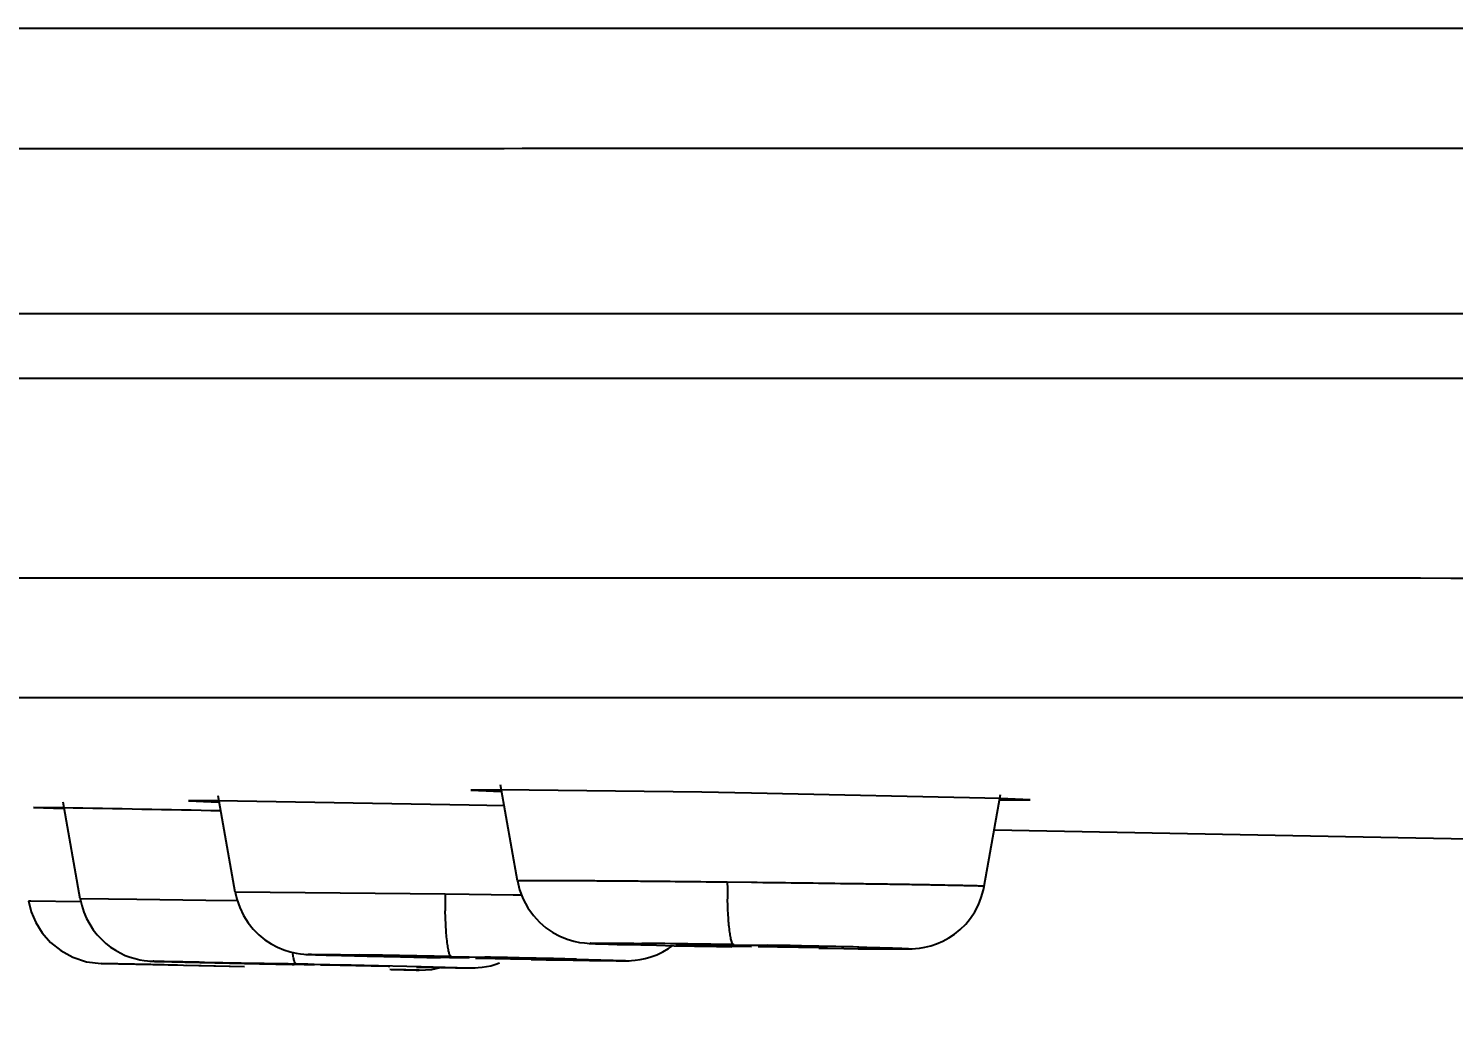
# Model space of a CAD drawing. Header units: millimetres. Extents: x 1236 to 1656, y -100 to 494.
# Drawn here: x 1480.029 to 1481.915, y 390.481 to 391.792 of the extents above; entities that cross this region are included whole.
import ezdxf

# ---------------------------------------------------------------- set-up
doc = ezdxf.new("R2010")
doc.units = ezdxf.units.MM
doc.header["$LTSCALE"] = 0.1
doc.layers.add('DIM', color=3, linetype='Continuous')
doc.styles.get("Standard").update_dxf_attribs({"font": 'arial.ttf'})
doc.dimstyles.new('ISO-25', dxfattribs={"dimtxt": 2.5, "dimasz": 2.5, "dimexe": 1.25, "dimexo": 0.625, "dimtad": 1, "dimlfac": 5, "dimtxsty": 'Standard', "dimcen": 2.5, "dimadec": 0, "dimazin": 0, "dimtfac": 1, "dimtmove": 0, "dimatfit": 3, "dimfxl": 0, "dimarcsym": 0})

# ---------------------------------------------------------------- blocks, each defined once
blk = doc.blocks.new('*D43')
at = {"layer": 'Defpoints', "color": 0}
for p in [(1473.7001, 391.7872), (1513.1783, 391.7885), (1513.1783, 382.0926)]:
    blk.add_point(p, dxfattribs=at)
at = {"layer": 'DIM', "color": 0, "lineweight": -2}
for p, q in [((1473.7001, 391.1622), (1473.7001, 380.8426)), ((1513.1783, 391.1635), (1513.1783, 380.8426)), ((1476.2001, 382.0926), (1510.6783, 382.0926))]:
    blk.add_line(p, q, dxfattribs=at)
at = {"layer": 'DIM', "color": 0}
for points in [[(1476.2001, 382.5093), (1476.2001, 381.676), (1473.7001, 382.0926)], [(1510.6783, 382.5093), (1510.6783, 381.676), (1513.1783, 382.0926)]]:
    blk.add_solid(points, dxfattribs=at)
at = {"layer": 'DIM', "color": 0, "insert": (1493.4392, 383.9941), "char_height": 2.5, "attachment_point": 5}
blk.add_mtext('197', dxfattribs=at)

msp = doc.modelspace()

# ---------------------------------------------------------------- linework, layer by layer
for p, q in [((1491.2116, 391.7923), (1477.2031, 391.7923)), ((1491.2039, 391.4147), (1479.9233, 391.4147)), ((1474.1245, 391.3297), (1512.7541, 391.3297)), ((1481.871, 391.0646), (1479.935, 391.0649)), ((1481.9114, 391.0645), (1481.871, 391.0646)), ((1482.1825, 391.0645), (1481.9114, 391.0645)), ((1479.8504, 390.907), (1480.2378, 390.907)), ((1480.2378, 390.907), (1480.3063, 390.907)), ((1480.3063, 390.907), (1480.3382, 390.907)), ((1480.3382, 390.907), (1480.4072, 390.907)), ((1480.4072, 390.907), (1480.4163, 390.907)), ((1480.4163, 390.907), (1480.4387, 390.9069)), ((1480.4387, 390.9069), (1480.5065, 390.9069)), ((1480.5065, 390.9069), (1480.6112, 390.9069)), ((1480.6112, 390.9069), (1480.7062, 390.9069)), ((1480.7062, 390.9069), (1480.7469, 390.9069)), ((1480.7469, 390.9069), (1480.7751, 390.9069)), ((1480.7751, 390.9069), (1480.8021, 390.9069)), ((1480.8021, 390.9069), (1481.9147, 390.9067)), ((1481.9147, 390.9067), (1481.9735, 390.9067)), ((1480.3027, 390.6494), (1480.2802, 390.7769)), ((1480.6539, 390.7848), (1480.6145, 390.7844)), ((1480.6145, 390.7844), (1480.6546, 390.7825)), ((1480.6763, 390.6641), (1480.6539, 390.7913)), ((1480.9204, 390.7815), (1480.6539, 390.7848)), ((1480.9858, 390.7804), (1480.9204, 390.7815)), ((1481.3155, 390.7734), (1480.9858, 390.7804)), ((1481.294, 390.657), (1481.3154, 390.7786)), ((1480.0753, 390.7607), (1480.0358, 390.7612)), ((1480.0358, 390.7612), (1480.0755, 390.76)), ((1480.0977, 390.6404), (1480.0752, 390.7682)), ((1480.2803, 390.7699), (1480.2409, 390.77)), ((1480.2409, 390.77), (1480.2808, 390.7684)), ((1480.6123, 390.7643), (1480.2803, 390.7699)), ((1480.659, 390.7634), (1480.6123, 390.7643)), ((1481.3152, 390.7711), (1481.3548, 390.7716)), ((1481.3548, 390.7716), (1481.3155, 390.7734)), ((1481.3071, 390.7315), (1481.9859, 390.7189)), ((1480.9858, 390.662), (1480.954, 390.6623)), ((1480.5806, 390.6466), (1480.3028, 390.6494)), ((1480.6123, 390.6462), (1480.5806, 390.6466)), ((1480.6706, 390.6454), (1480.6123, 390.6462)), ((1480.6821, 390.6453), (1480.6706, 390.6454)), ((1480.0326, 390.6374), (1480.0294, 390.6375)), ((1480.0981, 390.6364), (1480.0326, 390.6374)), ((1480.1726, 390.6396), (1480.0978, 390.6404)), ((1480.2639, 390.6384), (1480.1726, 390.6396)), ((1480.3054, 390.6379), (1480.2639, 390.6384)), ((1480.7873, 390.5808), (1480.7968, 390.5805)), ((1480.7968, 390.5805), (1480.8083, 390.5801)), ((1480.8083, 390.5801), (1480.8225, 390.5798)), ((1480.8225, 390.5798), (1480.8396, 390.5793)), ((1480.8396, 390.5793), (1480.8601, 390.5789)), ((1480.8601, 390.5789), (1480.8838, 390.5784)), ((1480.8838, 390.5784), (1480.9105, 390.5778)), ((1480.888, 390.5797), (1480.8858, 390.5796)), ((1480.8858, 390.5796), (1480.9601, 390.5777)), ((1480.9511, 390.5791), (1480.888, 390.5797)), ((1480.9105, 390.5778), (1480.9399, 390.5773)), ((1480.9399, 390.5773), (1480.9601, 390.5769)), ((1480.9769, 390.5787), (1480.9511, 390.5791)), ((1480.9601, 390.5777), (1480.9858, 390.5772)), ((1480.9624, 390.5797), (1481.0067, 390.5789)), ((1480.9858, 390.5786), (1480.9769, 390.5787)), ((1481.0047, 390.5782), (1480.9858, 390.5786)), ((1480.9947, 390.5771), (1481.0205, 390.5767)), ((1481.0858, 390.5762), (1481.0047, 390.5782)), ((1481.0205, 390.5767), (1481.0754, 390.576)), ((1481.0754, 390.576), (1481.0836, 390.5761)), ((1481.0836, 390.5761), (1481.0858, 390.5762)), ((1481.108, 390.5746), (1481.1272, 390.5744)), ((1481.1272, 390.5744), (1481.144, 390.5742)), ((1481.144, 390.5742), (1481.1583, 390.5741)), ((1481.1583, 390.5741), (1481.1702, 390.574)), ((1481.1702, 390.574), (1481.1798, 390.574)), ((1481.1798, 390.574), (1481.1874, 390.574)), ((1480.1063, 390.5571), (1480.1256, 390.5548)), ((1480.1912, 390.5534), (1480.1258, 390.5548)), ((1480.1258, 390.5548), (1480.1939, 390.5534)), ((1480.2264, 390.5527), (1480.1912, 390.5534)), ((1480.1939, 390.5534), (1480.3153, 390.5508)), ((1480.1962, 390.5576), (1480.2015, 390.5575)), ((1480.2015, 390.5575), (1480.2361, 390.5566)), ((1480.2361, 390.5566), (1480.3352, 390.5544)), ((1480.239, 390.5524), (1480.3153, 390.5508)), ((1480.2621, 390.5567), (1480.3837, 390.5543)), ((1480.3095, 390.5554), (1480.3073, 390.5554)), ((1480.3073, 390.5554), (1480.381, 390.5537)), ((1480.3729, 390.5543), (1480.3095, 390.5554)), ((1480.3352, 390.5544), (1480.3784, 390.5534)), ((1480.3988, 390.5537), (1480.3729, 390.5543)), ((1480.3784, 390.5534), (1480.3809, 390.5534)), ((1480.381, 390.5537), (1480.4073, 390.5531)), ((1480.3837, 390.5543), (1480.4279, 390.5534)), ((1480.4073, 390.5536), (1480.3988, 390.5537)), ((1480.4039, 390.5665), (1480.4091, 390.5663)), ((1480.4254, 390.5532), (1480.4073, 390.5536)), ((1480.4091, 390.5663), (1480.4234, 390.5658)), ((1480.4158, 390.5529), (1480.4416, 390.5524)), ((1480.4234, 390.5658), (1480.4435, 390.5653)), ((1480.4565, 390.5525), (1480.4254, 390.5532)), ((1480.4279, 390.5534), (1480.4736, 390.5524)), ((1480.4416, 390.5524), (1480.4827, 390.5516)), ((1480.4435, 390.5653), (1480.4775, 390.5645)), ((1480.5073, 390.5512), (1480.4565, 390.5525)), ((1480.4736, 390.5524), (1480.5491, 390.5507)), ((1480.4775, 390.5645), (1480.5215, 390.5635)), ((1480.4827, 390.5516), (1480.5051, 390.5512)), ((1480.5051, 390.5512), (1480.5073, 390.5512)), ((1480.5145, 390.5646), (1480.5123, 390.5646)), ((1480.5123, 390.5646), (1480.5862, 390.5627)), ((1480.5778, 390.5637), (1480.5145, 390.5646)), ((1480.5215, 390.5635), (1480.5739, 390.5624)), ((1480.5426, 390.5501), (1480.5754, 390.5495)), ((1480.576, 390.5495), (1480.5471, 390.5501)), ((1480.5491, 390.5507), (1480.6124, 390.549)), ((1480.5632, 390.5469), (1480.5743, 390.5495)), ((1480.5754, 390.5495), (1480.5943, 390.5492)), ((1480.6037, 390.5632), (1480.5778, 390.5637)), ((1480.5862, 390.5627), (1480.6123, 390.5622)), ((1480.5887, 390.564), (1480.633, 390.5632)), ((1480.5943, 390.5492), (1480.607, 390.549)), ((1480.6123, 390.5631), (1480.6037, 390.5632)), ((1480.607, 390.549), (1480.6129, 390.549)), ((1480.6307, 390.5627), (1480.6123, 390.5631)), ((1480.6129, 390.549), (1480.6158, 390.5489)), ((1480.6209, 390.562), (1480.6467, 390.5615)), ((1480.7123, 390.5607), (1480.6307, 390.5627)), ((1480.6877, 390.5608), (1480.7101, 390.5606)), ((1480.6943, 390.5601), (1480.7145, 390.5598)), ((1480.7101, 390.5606), (1480.7123, 390.5607)), ((1480.7145, 390.5598), (1480.7499, 390.5592)), ((1480.7499, 390.5592), (1480.7718, 390.5589)), ((1480.8154, 390.5585), (1480.7523, 390.5592)), ((1480.7542, 390.5605), (1480.8191, 390.5587)), ((1480.7718, 390.5589), (1480.7945, 390.5586)), ((1480.7945, 390.5586), (1480.8068, 390.5585)), ((1480.8068, 390.5585), (1480.813, 390.5584)), ((1480.813, 390.5584), (1480.8178, 390.5584)), ((1480.5287, 390.5462), (1480.5076, 390.5467)), ((1480.5092, 390.5467), (1480.5424, 390.5459)), ((1480.5418, 390.546), (1480.5287, 390.5462)), ((1480.5463, 390.5459), (1480.5418, 390.546)), ((1480.5424, 390.5459), (1480.5463, 390.5459)), ((1480.5464, 390.5458), (1480.5632, 390.5469))]:
    msp.add_line(p, q)
for points in [[(1480.6764, 390.6642), (1480.6792, 390.6523), (1480.684, 390.6398), (1480.6901, 390.6285), (1480.6974, 390.6184), (1480.7053, 390.6096), (1480.7139, 390.6022), (1480.7231, 390.596), (1480.7324, 390.591), (1480.7419, 390.5871), (1480.7508, 390.5844), (1480.7586, 390.5828), (1480.7649, 390.582), (1480.7687, 390.5816), (1480.7714, 390.5814), (1480.7741, 390.5813), (1480.7767, 390.5812), (1480.7798, 390.581), (1480.7873, 390.5808)], [(1480.3028, 390.6494), (1480.3049, 390.6401), (1480.3088, 390.6287), (1480.3139, 390.6182), (1480.3199, 390.6086), (1480.3267, 390.6001), (1480.3341, 390.5926), (1480.342, 390.5862), (1480.3503, 390.5807), (1480.3587, 390.5762), (1480.3672, 390.5727), (1480.3757, 390.5701), (1480.3833, 390.5684), (1480.3892, 390.5674), (1480.3937, 390.567), (1480.3963, 390.5668), (1480.3981, 390.5667), (1480.3999, 390.5666), (1480.4039, 390.5665)], [(1481.1874, 390.574), (1481.1904, 390.5741), (1481.1932, 390.5741), (1481.1958, 390.5741), (1481.1987, 390.5743), (1481.2029, 390.5745), (1481.2082, 390.5751), (1481.2153, 390.5763), (1481.2232, 390.5782), (1481.231, 390.5808), (1481.239, 390.5843), (1481.247, 390.5886), (1481.2548, 390.5938), (1481.2623, 390.5999), (1481.2694, 390.6069), (1481.2758, 390.6147), (1481.2815, 390.6232), (1481.2862, 390.6323), (1481.2901, 390.642), (1481.293, 390.6522), (1481.294, 390.6569)], [(1480.0294, 390.6377), (1480.033, 390.6233), (1480.0389, 390.6091), (1480.0474, 390.5954), (1480.0585, 390.5828), (1480.072, 390.5719)], [(1480.0978, 390.6404), (1480.0998, 390.6314), (1480.1026, 390.6227), (1480.1061, 390.6144), (1480.1103, 390.6067), (1480.115, 390.5995), (1480.1202, 390.5928), (1480.1258, 390.5868), (1480.1317, 390.5814), (1480.1379, 390.5765), (1480.1443, 390.5723), (1480.1508, 390.5687), (1480.1573, 390.5656), (1480.1638, 390.5631), (1480.1703, 390.5612), (1480.1765, 390.5597), (1480.1822, 390.5587), (1480.1868, 390.5582), (1480.19, 390.5579), (1480.1921, 390.5578), (1480.1936, 390.5577), (1480.1962, 390.5576)], [(1480.072, 390.5719), (1480.088, 390.5631), (1480.1063, 390.5571)], [(1480.8455, 390.5614), (1480.853, 390.5635), (1480.8608, 390.5664), (1480.8687, 390.5702), (1480.8762, 390.5746), (1480.8816, 390.5784)], [(1481.0751, 390.575), (1481.0866, 390.5749), (1481.108, 390.5746)], [(1480.6158, 390.5489), (1480.6175, 390.549), (1480.6204, 390.549), (1480.6243, 390.5493), (1480.6295, 390.5498), (1480.6352, 390.5507), (1480.6409, 390.5519), (1480.6466, 390.5535), (1480.6524, 390.5555)], [(1480.8178, 390.5584), (1480.8199, 390.5584), (1480.8219, 390.5585), (1480.8241, 390.5585), (1480.8271, 390.5586), (1480.8322, 390.5591), (1480.8385, 390.5599), (1480.8455, 390.5614)]]:
    msp.add_lwpolyline(points)
for centre, radius, start, end in [((1478.8375, 320.3101), 70.4615, 88.823953, 88.993433), ((1481.821, 390.6631), 0.867, 180.0482, 181.5147), ((1481.4541, 390.645), 0.8735, 179.8933, 181.3508), ((1480.6038, 369.5352), 21.0476, 89.02381, 89.35458), ((1480.5466, 364.9657), 25.6174, 88.69962, 88.97098), ((1479.9802, 359.2179), 31.352, 88.8879, 89.11005), ((1479.8703, 352.4907), 38.0801, 88.66987, 88.85236), ((1480.8799, 403.5458), 12.9864, 268.97139, 269.15221)]:
    msp.add_arc(centre, radius, start, end)
for points, knots in [([(1474.1563, 391.6329), (1474.2057, 391.6307), (1474.2826, 391.628), (1474.391, 391.6276), (1474.4864, 391.6291), (1474.5973, 391.6313), (1474.7287, 391.6332), (1474.8864, 391.6344), (1475.0769, 391.6347), (1475.3074, 391.6342), (1475.5848, 391.6336), (1475.9149, 391.6333), (1476.4704, 391.633), (1477.307, 391.6327), (1478.2341, 391.6326), (1479.0766, 391.6327), (1479.7724, 391.6331), (1480.5019, 391.6336), (1481.2586, 391.634), (1482.0367, 391.6339), (1482.8316, 391.6337), (1483.6397, 391.6331), (1484.4582, 391.6326), (1485.2849, 391.6325), (1486.1181, 391.6327), (1486.9563, 391.633), (1488.0811, 391.6331), (1489.4934, 391.6331), (1490.625, 391.6329), (1491.192, 391.6327)], [0, 0, 0, 0, 0.008693, 0.013563, 0.019077, 0.025498, 0.033098, 0.042221, 0.053265, 0.066647, 0.082803, 0.102116, 0.124783, 0.180626, 0.249442, 0.288037, 0.329006, 0.371968, 0.416503, 0.462256, 0.508988, 0.556479, 0.60457, 0.653132, 0.702062, 0.751286, 0.800738, 0.900141, 1, 1, 1, 1]), ([(1480.954, 390.6623), (1480.9354, 390.6625), (1480.8992, 390.6629), (1480.8547, 390.6634), (1480.8212, 390.6637), (1480.798, 390.6639), (1480.7764, 390.664), (1480.7565, 390.6642), (1480.7386, 390.6643), (1480.7228, 390.6644), (1480.7093, 390.6644), (1480.6994, 390.6644), (1480.6926, 390.6644), (1480.6885, 390.6644), (1480.6849, 390.6644), (1480.682, 390.6644), (1480.6799, 390.6643), (1480.6786, 390.6643), (1480.6779, 390.6643), (1480.6773, 390.6643), (1480.6768, 390.6642), (1480.6766, 390.6642), (1480.6764, 390.6642), (1480.6764, 390.6642)], [0, 0, 0, 0, 0.201444, 0.391249, 0.480048, 0.563894, 0.642055, 0.713802, 0.778412, 0.83536, 0.884345, 0.925075, 0.942252, 0.957257, 0.970055, 0.98062, 0.988922, 0.992217, 0.994935, 0.997075, 0.998633, 0.999606, 1, 1, 1, 1]), ([(1481.294, 390.6569), (1481.294, 390.657), (1481.2938, 390.657), (1481.2935, 390.657), (1481.293, 390.6571), (1481.2924, 390.6571), (1481.2915, 390.6571), (1481.29, 390.6572), (1481.2877, 390.6573), (1481.2844, 390.6574), (1481.2803, 390.6575), (1481.2756, 390.6576), (1481.2701, 390.6577), (1481.264, 390.6579), (1481.2545, 390.6581), (1481.241, 390.6583), (1481.2231, 390.6587), (1481.2029, 390.659), (1481.1805, 390.6594), (1481.1564, 390.6597), (1481.1305, 390.6601), (1481.0935, 390.6606), (1481.0451, 390.6612), (1481.0058, 390.6617), (1480.9858, 390.662)], [0, 0, 0, 0, 0.000356, 0.001305, 0.002857, 0.005011, 0.007765, 0.011116, 0.019592, 0.030413, 0.04355, 0.058975, 0.07666, 0.096578, 0.118685, 0.169201, 0.227649, 0.29347, 0.36609, 0.444818, 0.528903, 0.617593, 0.805396, 1, 1, 1, 1]), ([(1480.5887, 390.564), (1480.5882, 390.564), (1480.5874, 390.5649), (1480.5867, 390.5663), (1480.5857, 390.569), (1480.5847, 390.5736), (1480.583, 390.5842), (1480.5816, 390.6014), (1480.581, 390.6162), (1480.5808, 390.6244)], [0, 0, 0, 0, 0.026907, 0.049418, 0.079339, 0.163468, 0.28004, 0.600188, 1, 1, 1, 1]), ([(1480.9624, 390.5797), (1480.9619, 390.5797), (1480.9611, 390.5806), (1480.9603, 390.5821), (1480.9594, 390.5847), (1480.9583, 390.5894), (1480.9566, 390.6), (1480.9552, 390.6171), (1480.9545, 390.6319), (1480.9543, 390.6401)], [0, 0, 0, 0, 0.027255, 0.049947, 0.080025, 0.164369, 0.281011, 0.600875, 1, 1, 1, 1]), ([(1480.3837, 390.5543), (1480.3831, 390.5543), (1480.3824, 390.5551), (1480.3817, 390.5564), (1480.3808, 390.5588), (1480.3798, 390.5629), (1480.3792, 390.5666), (1480.3789, 390.5688)], [0, 0, 0, 0, 0.09789, 0.178334, 0.284866, 0.583995, 1, 1, 1, 1]), ([(1480.8387, 390.5794), (1480.8294, 390.5796), (1480.8162, 390.5799), (1480.8, 390.5804), (1480.7906, 390.5807), (1480.784, 390.5809), (1480.7797, 390.5811), (1480.7774, 390.5812), (1480.7755, 390.5813), (1480.7743, 390.5814), (1480.7737, 390.5814), (1480.7734, 390.5815), (1480.7732, 390.5815), (1480.7731, 390.5816), (1480.7733, 390.5816), (1480.7735, 390.5816), (1480.7739, 390.5817), (1480.7747, 390.5817), (1480.776, 390.5817), (1480.778, 390.5818), (1480.7806, 390.5818), (1480.785, 390.5818), (1480.7918, 390.5818), (1480.8015, 390.5818), (1480.8181, 390.5817), (1480.8314, 390.5815), (1480.8409, 390.5814)], [0, 0, 0, 0, 0.209759, 0.294824, 0.365551, 0.421218, 0.44318, 0.461107, 0.474924, 0.484618, 0.487923, 0.490204, 0.491468, 0.491811, 0.492676, 0.494544, 0.497432, 0.501341, 0.512227, 0.527204, 0.546252, 0.569297, 0.627033, 0.699725, 0.786682, 1, 1, 1, 1]), ([(1481.128, 390.5765), (1481.1373, 390.5763), (1481.1504, 390.5759), (1481.1667, 390.5755), (1481.1762, 390.5752), (1481.1828, 390.575), (1481.187, 390.5748), (1481.1894, 390.5747), (1481.1913, 390.5746), (1481.1925, 390.5745), (1481.1932, 390.5744), (1481.1935, 390.5744), (1481.1937, 390.5744), (1481.1938, 390.5743), (1481.1936, 390.5743), (1481.1934, 390.5742), (1481.193, 390.5742), (1481.1922, 390.5742), (1481.1909, 390.5741), (1481.1879, 390.5741), (1481.1829, 390.574), (1481.1752, 390.574), (1481.1656, 390.5741), (1481.1491, 390.5742), (1481.1358, 390.5743), (1481.1263, 390.5744)], [0, 0, 0, 0, 0.210175, 0.295487, 0.36648, 0.422426, 0.444529, 0.462597, 0.476555, 0.48639, 0.489765, 0.492115, 0.493448, 0.493837, 0.494637, 0.496436, 0.499255, 0.503096, 0.513847, 0.52869, 0.57052, 0.627999, 0.700439, 0.787147, 1, 1, 1, 1]), ([(1480.2595, 390.5561), (1480.2502, 390.5563), (1480.234, 390.5567), (1480.2152, 390.5571), (1480.2043, 390.5574), (1480.1986, 390.5576), (1480.1962, 390.5576), (1480.1935, 390.5578), (1480.1968, 390.5578), (1480.1992, 390.5578), (1480.2054, 390.5577), (1480.2166, 390.5575), (1480.2361, 390.5572), (1480.2526, 390.5569), (1480.2621, 390.5567)], [0, 0, 0, 0, 0.209543, 0.365049, 0.42055, 0.460256, 0.483563, 0.490384, 0.500029, 0.526071, 0.568353, 0.626283, 0.786317, 1, 1, 1, 1]), ([(1480.4647, 390.5648), (1480.4554, 390.565), (1480.4423, 390.5653), (1480.4261, 390.5658), (1480.4167, 390.5661), (1480.4093, 390.5663), (1480.4045, 390.5665), (1480.4017, 390.5666), (1480.4005, 390.5667), (1480.3998, 390.5667), (1480.3995, 390.5667), (1480.3993, 390.5667), (1480.3993, 390.5668), (1480.3995, 390.5668), (1480.3997, 390.5668), (1480.4001, 390.5668), (1480.4006, 390.5669), (1480.4013, 390.5669), (1480.4024, 390.5669), (1480.4042, 390.5669), (1480.4068, 390.5669), (1480.4112, 390.5669), (1480.418, 390.5668), (1480.4277, 390.5667), (1480.4443, 390.5665), (1480.4577, 390.5663), (1480.4672, 390.5662)], [0, 0, 0, 0, 0.209619, 0.294599, 0.36523, 0.420792, 0.460566, 0.474322, 0.483951, 0.48722, 0.489463, 0.490682, 0.490937, 0.491808, 0.493695, 0.496605, 0.500539, 0.505498, 0.51148, 0.526513, 0.545619, 0.568722, 0.626578, 0.699388, 0.786461, 1, 1, 1, 1])]:
    msp.add_open_spline(points, degree=3, knots=knots)

# ---------------------------------------------------------------- dimensions: what is measured, and where the dimension line sits
at = {"layer": 'DIM'}
dim = msp.add_linear_dim(base=(1513.1783, 382.0926), p1=(1473.7001, 391.7872), p2=(1513.1783, 391.7885), text='197', dimstyle='ISO-25', dxfattribs=at)
dim.commit()
dim.dimension.update_dxf_attribs({"geometry": '*D43', "text_midpoint": (1493.4392, 382.0926), "dimtype": 160})

doc.saveas('drawing.dxf')
